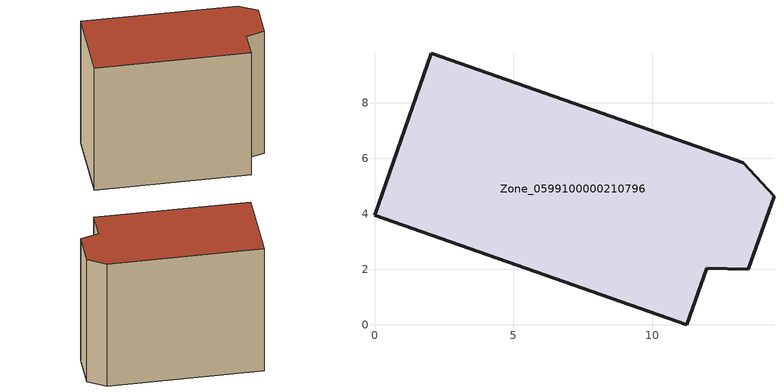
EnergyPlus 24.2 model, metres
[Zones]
Zone_0599100000210796
 floor ground (C_G): 0,3.94 2.04,9.78 13.29,5.84 14.39,4.62 13.47,2 11.96,2.04 11.25,0 z0
 wall outside (C_F): 2.04,9.78 0,3.94 11.25,0 11.96,2.04 13.47,2 14.39,4.62 13.29,5.84 2.04,9.78 z0:11.19
 roof outside (C_R): 13.29,5.84 2.04,9.78 0,3.94 11.25,0 11.96,2.04 13.47,2 14.39,4.62 z11.19
[BUILDING]
Pand.0599100000210796: North Axis=0; Terrain=City; Loads Convergence Tolerance Value=0.04; Temperature Convergence Tolerance Value=0.4; Solar Distribution=FullExterior; Maximum Number of Warmup Days=25; Minimum Number of Warmup Days=1
[Site:Location]
Rotterdam.The.Hague.AP_ZH_NLD Design_Conditions: Latitude=51.96; Longitude=4.45; Time Zone=1; Elevation=-4.5
[SITE:GROUNDTEMPERATURE:BUILDINGSURFACE]
18, 18, 18, 18, 18, 18, 18, 18, 18, 18, 18, 18
[MATERIAL] Thermal Absorptance=0.9; Solar Absorptance=0.7; Visible Absorptance=0.7
Name | Roughness | Thickness | Conductivity | Density | Specific Heat
G.TI.1946 | MediumSmooth | 0.15 | 1 | 540 | 1210
F.TI.1946 | Rough | 0.3 | 0.857143 | 1920 | 840
R.TI.1946 | MediumRough | 0.2 | 0.1 | 1500 | 1000
[CONSTRUCTION]
C_G: G.TI.1946
C_F: F.TI.1946
C_R: R.TI.1946
[ZONE]
Zone_0599100000210796: Type=1; Multiplier=1; Ceiling Height=Autocalculate; Volume=Autocalculate; Floor Area=autocalculate; Part of Total Floor Area=Yes
[ZONEINFILTRATION:DESIGNFLOWRATE]
Infil_Zone_0599100000210796: Zone or ZoneList or Space or SpaceList=Zone_0599100000210796; Schedule=AlwaysOn; Design Flow Rate Calculation Method=Flow/Area; Flow Rate per Floor Area=0.003; Constant Term Coefficient=1; Temperature Term Coefficient=0; Velocity Term Coefficient=0; Velocity Squared Term Coefficient=0
[HVACTEMPLATE:ZONE:IDEALLOADSAIRSYSTEM]
Zone_0599100000210796: Maximum Heating Supply Air Temperature=50; Minimum Cooling Supply Air Temperature=13; Maximum Heating Supply Air Humidity Ratio=0.0156; Minimum Cooling Supply Air Humidity Ratio=0.0077; Heating Limit=NoLimit; Cooling Limit=NoLimit; Dehumidification Control Type=ConstantSensibleHeatRatio; Cooling Sensible Heat Ratio=0.7; Dehumidification Setpoint=60; Humidification Control Type=None; Humidification Setpoint=30; Outdoor Air Method=None; Outdoor Air Flow Rate per Person=0.00944; Outdoor Air Flow Rate per Zone Floor Area=0; Outdoor Air Flow Rate per Zone=0; Demand Controlled Ventilation Type=None; Outdoor Air Economizer Type=NoEconomizer; Heat Recovery Type=None; Sensible Heat Recovery Effectiveness=0.7; Latent Heat Recovery Effectiveness=0.65
[ZONECONTROL:THERMOSTAT]
ThermostatControl_Zone_0599100000210796: Zone or ZoneList=Zone_0599100000210796; Control Type Schedule=DualSetpointControlType; Control 1=Thermostat_Zone_0599100000210796; Temperature Difference Between Cutout And Setpoint=0
[THERMOSTATSETPOINT:DUALSETPOINT]
Thermostat_Zone_0599100000210796: Heating Setpoint Temperature Schedule=HeatingSetpoint_Zone_0599100000210796; Cooling Setpoint Temperature Schedule=CoolingSetpoint_Zone_0599100000210796
[SCHEDULE:COMPACT]
HeatingSetpoint_Zone_0599100000210796: Through: 12/31, For: AllDays, Until: 24:00, 21
CoolingSetpoint_Zone_0599100000210796: Through: 12/31, For: AllDays, Until: 24:00, 24
DualSetpointControlType: Through: 12/31, For: AllDays, Until: 24:00, 4
AlwaysOn: Through: 12/31, For: AllDays, Until: 24:00, 1
